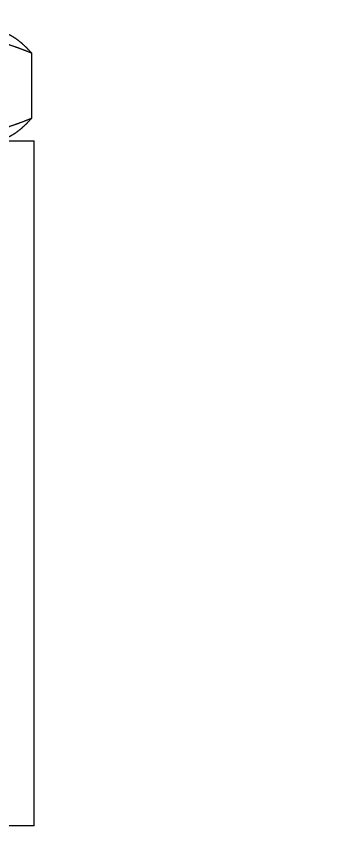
# Model space of a CAD drawing. Header units: millimetres. Extents: x -46397 to 283259, y -8690 to 23983.
# Drawn here: x 188766.5 to 188787.4, y 1594.8 to 1651.4 of the extents above; entities that cross this region are included whole.
import ezdxf

# ---------------------------------------------------------------- set-up
doc = ezdxf.new("R2010")
doc.units = ezdxf.units.MM
doc.linetypes.add('CENTER', pattern=[2, 1.25, -0.25, 0.25, -0.25])
doc.layers.get('Defpoints').update_dxf_attribs({"lineweight": 0})
doc.layers.add('DIM', color=8, linetype='Continuous')
doc.layers.add('mDƯỜNG TÂM', color=8, linetype='CENTER', lineweight=0)
doc.styles.add('GHI CHÚ 1', font='isocp_IV25.ttf', dxfattribs={"width": 0.8})
doc.dimstyles.new('1-30SCALE', dxfattribs={"dimtxt": 75, "dimasz": 75, "dimexe": 37.5, "dimexo": 30, "dimgap": 30, "dimtad": 1, "dimtoh": 1, "dimdec": 0, "dimdsep": 46, "dimtxsty": 'GHI CHÚ 1', "dimcen": 0.09, "dimclrd": 256, "dimclre": 256, "dimclrt": 2, "dimadec": 0, "dimazin": 0, "dimtfac": 1, "dimtdec": 0, "dimtofl": 0, "dimtmove": 0, "dimatfit": 3, "dimfxl": 1, "dimlwd": 0, "dimlwe": 0, "dimarcsym": 0})

# ---------------------------------------------------------------- blocks, each defined once
blk = doc.blocks.new('ggd')
at = {"layer": 'mDƯỜNG TÂM', "color": 8, "ltscale": 50, "extrusion": (6.89019e-16, 1, 0)}
for p, q in [((650.171, 1586.223), (650.171, 1590.677)), ((616.875, 1584.666), (650.336, 1584.666)), ((650.336, 1537.624), (650.336, 1584.666)), ((650.336, 1537.624), (616.875, 1537.624))]:
    blk.add_line(p, q, dxfattribs=at)
at = {"layer": 'mDƯỜNG TÂM', "color": 8, "ltscale": 50}
for points, weights in [([(650.171, 1590.677), (646.358, 1592.234), (643.057, 1592.234)], [1.34963998936, 1.45403500584, 1.45403500584]), ([(647.567, 1592.234), (648.775, 1592.234), (650.171, 1590.677)], [1.45403500584, 1.45403500584, 1.34963998936]), ([(643.057, 1584.666), (646.358, 1584.666), (650.171, 1586.223)], [1.45403500584, 1.45403500584, 1.34963998936]), ([(650.171, 1586.223), (648.775, 1584.666), (647.567, 1584.666)], [1.34963998936, 1.45403500584, 1.45403500584])]:
    blk.add_rational_spline(points, weights, degree=2, dxfattribs=at)
blk = doc.blocks.new('*D1030')
at = {"layer": 'Defpoints', "color": 0, "transparency": 16777216}
for p in [(188717.395, 2129.07), (188717.395, 1477.968, -1.499), (188670.473, 1473.23, -1.499)]:
    blk.add_point(p, dxfattribs=at)
at = {"layer": 'DIM', "linetype": 'Continuous', "lineweight": 0, "transparency": 16777216}
for p, q in [((188693.934, 2129.07), (188693.934, 2192.99)), ((188693.934, 2192.99), (188768.242, 2192.99)), ((188670.473, 1488.23), (188670.473, 2144.07)), ((188717.395, 1492.968), (188717.395, 2144.07)), ((188635.473, 2129.07), (188600.473, 2129.07)), ((188670.473, 2129.07), (188717.395, 2129.07)), ((188752.395, 2129.07), (188787.395, 2129.07))]:
    blk.add_line(p, q, dxfattribs=at)
at = {"layer": 'DIM', "transparency": 16777216}
for points in [[(188635.473, 2134.903), (188635.473, 2123.237), (188670.473, 2129.07)], [(188752.395, 2134.903), (188752.395, 2123.237), (188717.395, 2129.07)]]:
    blk.add_solid(points, dxfattribs=at)
at = {"layer": 'DIM', "color": 2, "transparency": 16777216, "insert": (188731.088, 2228.7), "char_height": 40, "attachment_point": 5, "style": 'GHI CHÚ 1'}
blk.add_mtext('47', dxfattribs=at)

msp = doc.modelspace()

# ---------------------------------------------------------------- block references
msp.add_blockref('ggd', (188117.395, 58.23, -1.499))

# ---------------------------------------------------------------- dimensions: what is measured, and where the dimension line sits
at = {"layer": 'DIM'}
dim = msp.add_linear_dim(base=(188717.395, 2129.07), p1=(188670.473, 1473.23, -1.499), p2=(188717.395, 1477.968, -1.499), dimstyle='1-30SCALE', override={"dimtxt": 40, "dimasz": 35, "dimexe": 15, "dimexo": 15, "dimgap": 15, "dimtmove": 1}, dxfattribs=at)
dim.commit()
dim.dimension.update_dxf_attribs({"geometry": '*D1030', "text_midpoint": (188708.934, 2228.7)})

doc.saveas('drawing.dxf')
